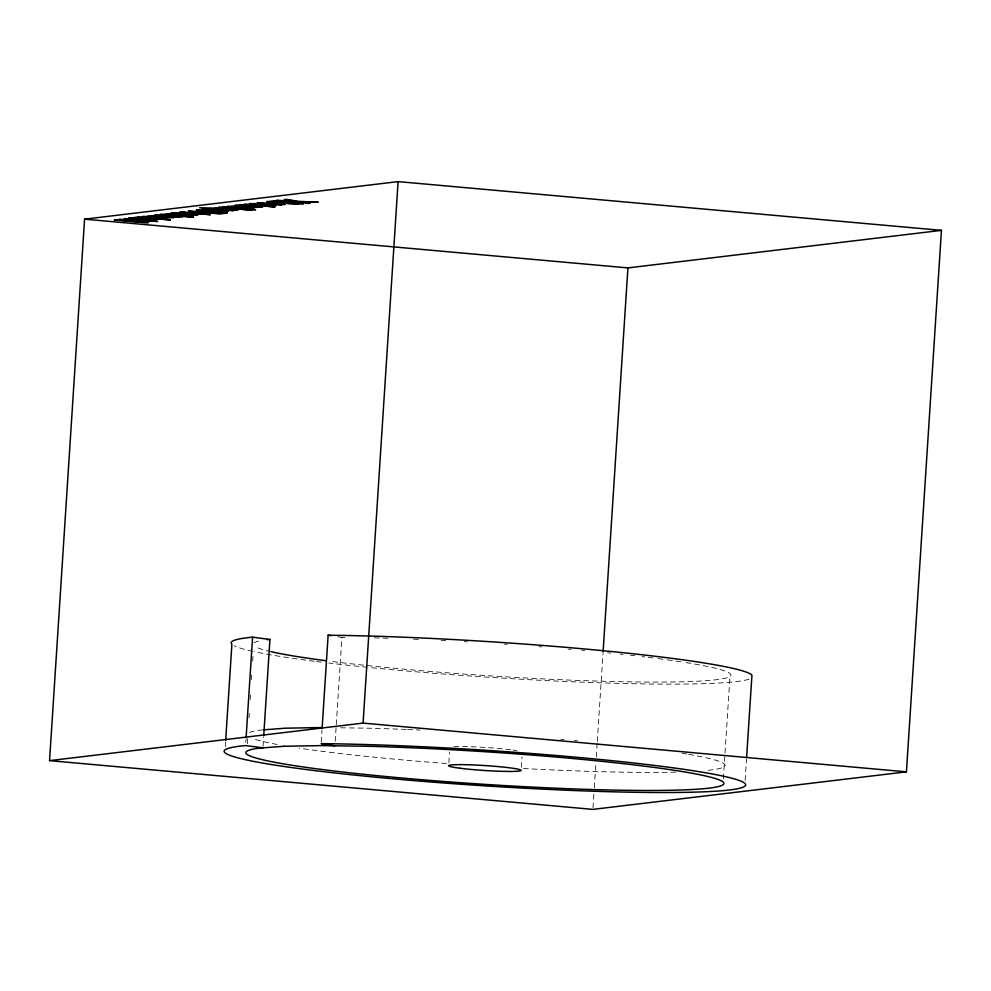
<?xml version="1.0" encoding="UTF-8"?>
<svg xmlns="http://www.w3.org/2000/svg" width="991" height="991" viewBox="0 0 991 991"><rect width="100%" height="100%" fill="white"/><g stroke="black" fill="none" stroke-linecap="round" stroke-linejoin="round"><path stroke-width="0.74" stroke-dasharray="4.96 3.72" d="M225.279 746.533L225.576 741.949M245.78 742.519L245.979 739.459M247.329 743.733L247.812 736.202M249.001 717.88L249.298 713.285M250.19 699.51L250.488 694.914M251.479 679.603L251.776 675.007M252.668 661.232L253.064 655.113M263.024 746.372L263.606 737.341M321.22 742.123L322.013 729.909M335.193 741.293L336.073 727.741M336.271 724.681L341.907 637.411L337.77 636.767M448.886 762.723L449.567 752.181M521.316 767.344L521.997 756.802M593.002 807.838L594.204 789.332M594.303 787.783L595.901 763.107M596.297 756.926L597.201 743.052M597.3 741.503L602.986 653.577M723.356 778.815L724.929 754.523M725.028 752.987L729.983 676.432M745.133 780.388L746.508 759.019M262.751 729.909L260.063 730.119A239.525 16.29 3.7 0 0 248.667 732.795M341.907 637.411L344.992 637.448M340.693 727.803L368.491 728.199A239.525 16.29 3.7 0 1 406.025 729.438M688.72 754.362A239.525 16.29 3.7 0 1 706.013 770.527M675.85 772.113A239.525 16.29 3.7 0 1 523 768.483M446.495 763.528A239.525 16.29 3.7 0 1 299.034 748.106M277.22 744.476A239.525 16.29 3.7 0 1 252.68 738.481M407.586 729.5A239.525 16.29 3.7 0 1 420.134 730.045M560.807 739.286A239.525 16.29 3.7 0 1 563.867 739.546M574.446 740.5A239.525 16.29 3.7 0 1 577.419 740.773M682.006 753.234A239.525 16.29 3.7 0 1 687.085 754.077M453.89 746.768A36.295 2.465 3.7 0 1 510.551 749.729M513.004 750.063A36.295 2.465 3.7 0 1 516.93 750.67M749.06 679.157A261.302 17.776 3.7 0 1 368.912 667.438M367.45 667.29A261.302 17.776 3.7 0 1 328.814 663.041M321.456 662.149A261.302 17.776 3.7 0 1 315.757 661.443M314.358 661.257A261.302 17.776 3.7 0 1 254.241 651.682M252.816 651.36A261.302 17.776 3.7 0 1 234.297 645.822M686.106 662.632A239.525 16.29 3.7 0 1 649.873 682.068A239.525 16.29 3.7 0 1 329.074 661.121M271.15 651.694A239.525 16.29 3.7 0 1 255.641 646.912M253.857 642.862A239.525 16.29 3.7 0 1 262.07 640.372M374.325 637.87A239.525 16.29 3.7 0 1 388.918 638.291M413.42 639.17A239.525 16.29 3.7 0 1 419.689 639.43M441.131 640.421A239.525 16.29 3.7 0 1 445.727 640.657M464.308 641.66A239.525 16.29 3.7 0 1 467.418 641.834M504.221 644.138A239.525 16.29 3.7 0 1 507.268 644.348M538.943 646.665A239.525 16.29 3.7 0 1 541.891 646.9M568.177 649.08A239.525 16.29 3.7 0 1 571.225 649.353M581.779 650.307A239.525 16.29 3.7 0 1 584.74 650.579M607.545 652.796A239.525 16.29 3.7 0 1 610.704 653.131M620.007 654.11A239.525 16.29 3.7 0 1 623.054 654.444M630.536 655.274A239.525 16.29 3.7 0 1 634.921 655.769M642.032 656.599A239.525 16.29 3.7 0 1 644.794 656.934M648.164 657.355A239.525 16.29 3.7 0 1 656.389 658.383M657.987 658.594A239.525 16.29 3.7 0 1 665.828 659.647M667.352 659.857A239.525 16.29 3.7 0 1 684.323 662.347"/><path stroke-width="1.49" d="M49.55 760.642L84.569 219.16L398.097 181.613L941.45 230.358L906.431 771.84L592.903 809.387L49.55 760.642L363.078 723.096L906.431 771.84M225.675 740.426L231.894 644.249A261.302 17.776 3.7 0 1 252.594 637.176L269.936 639.48L263.705 735.83M246.078 737.936L252.594 637.176M322.112 728.373L328.132 635.243A261.302 17.776 3.7 0 1 595.467 649.972A261.302 17.776 3.7 0 1 751.946 675.044L746.607 757.496M363.078 723.096L398.097 181.613M603.085 652.028L627.922 267.904L941.45 230.358M267.248 639.678L269.936 639.48M264.101 729.81L285.247 728.199L322.1 727.543M84.569 219.16L627.922 267.904M262.925 747.871L245.595 745.566A261.302 17.776 3.7 0 0 472.955 785.07A261.302 17.776 3.7 0 0 732.696 778.443A261.302 17.776 3.7 0 0 321.121 743.646L334.896 745.802M328.132 635.243L330.883 635.677M325.841 660.7A239.525 16.29 3.7 0 1 271.15 651.694M173.574 217.611L161.558 217.71L147.238 215.988L160.059 216.001C133.277 216.534 168.049 215.927 173.574 217.611M228.079 211.083L216.05 211.182L201.73 209.46L214.551 209.473C187.782 210.005 222.554 209.398 228.079 211.083M184.797 215.666L166.092 214.366L184.797 215.666M169.919 217.425L160.084 217.302L164.915 216.719L169.919 217.425M224.424 210.897L214.589 210.773L219.407 210.191L224.424 210.897M231.287 206.524L254.055 208.147L241.99 208.11L227.521 206.413L240.887 206.512L231.287 206.524M174.924 213.238L194.038 214.675L174.924 213.238M253.448 203.836L272.55 205.273L253.448 203.836M237.729 210.03L230.643 210.241L233.752 210.513L232.328 210.687L199.662 207.763L221.959 208.234L237.729 210.03M222.888 212.743L218.28 213.437L207.292 212.446L214.056 211.901L222.888 212.743M188.81 215.889L182.047 216.137L193.703 217.178L160.046 214.465L169.634 213.932L188.81 215.889M171.208 212.991L190.532 215.121A10.331 0.706 3.7 0 0 195.908 215.171L197.804 214.824L183.682 213.102L171.208 212.991M249.732 203.589L269.044 205.719A10.331 0.706 3.7 0 0 274.42 205.769L276.328 205.422L262.206 203.7L249.732 203.589M227.1 212.941L220.398 213.969L188.265 211.083L203.663 212.124L208.197 211.455L196.181 210.129L198.163 209.894L227.1 212.941M128.929 218.045L152.527 219.643L144.141 219.779L148.093 220.064L156.231 219.866L135.532 217.376L133.847 217.574L136.399 217.946L128.929 218.045M235.152 205.323L258.75 206.921L250.376 207.057L254.328 207.342L262.466 207.144L241.767 204.654L240.07 204.852L242.622 205.224L235.152 205.323M303.395 203.725L294.488 203.997L287.254 203.465L299.282 203.527L266.765 201.681L274.742 200.727L278.459 201.062L272.116 201.817L293.113 202.412L303.395 203.725M184.326 212.185L210.377 214.713L179.805 212.086L184.326 212.185M248.989 204.443L275.04 206.97L244.467 204.344L248.989 204.443M133.067 218.231L145.132 218.738L133.067 218.231M239.302 205.509L251.367 206.017L239.302 205.509M178.578 216.36L154.658 215.109L178.095 217.202L179.482 217.041L175.432 216.682L182.74 216.732L178.578 216.36M281.122 204.084L257.202 202.821L280.626 204.926L282.014 204.765L277.976 204.394L285.272 204.456L281.122 204.084M233.789 209.881L214.973 208.482L233.789 209.881M115.674 219.779L114.138 219.952L146.272 222.839L148.588 222.566L124.841 219.717L157.705 221.476L125.56 218.59L124.024 218.776L151.165 221.204L119.069 219.37L142.741 222.207L115.674 219.779M138.443 217.041L137.043 217.215L170.576 219.928L151.92 218.255L167.491 218.478L155.389 218.094L144.24 216.348L142.382 216.571L151.474 217.958L138.443 217.041M219.866 207.292L218.404 207.466L251.999 210.179L219.866 207.292M223.545 206.859L222.058 207.032L246.858 208.952L223.545 206.859M277.777 200.368L275.82 200.591L296.569 201.557L308.226 203.44L310.245 203.205L301.004 201.73L318.235 202.251L298.576 201.322L286.288 199.34L284.293 199.587L294.29 201.148L277.777 200.368M251.219 209.336L249.732 209.522L255.678 209.745L251.219 209.336M284.07 746.26L258.886 748.18A239.525 16.29 3.7 0 0 473.066 783.584A239.525 16.29 3.7 0 0 717.509 779.26A239.525 16.29 3.7 0 0 367.314 746.26L320.935 745.616L284.07 746.26M460.01 768.236A36.295 2.465 3.7 0 0 520.126 770.887A36.295 2.465 3.7 0 0 474.578 765.002A36.295 2.465 3.7 0 0 460.01 768.236"/></g></svg>
